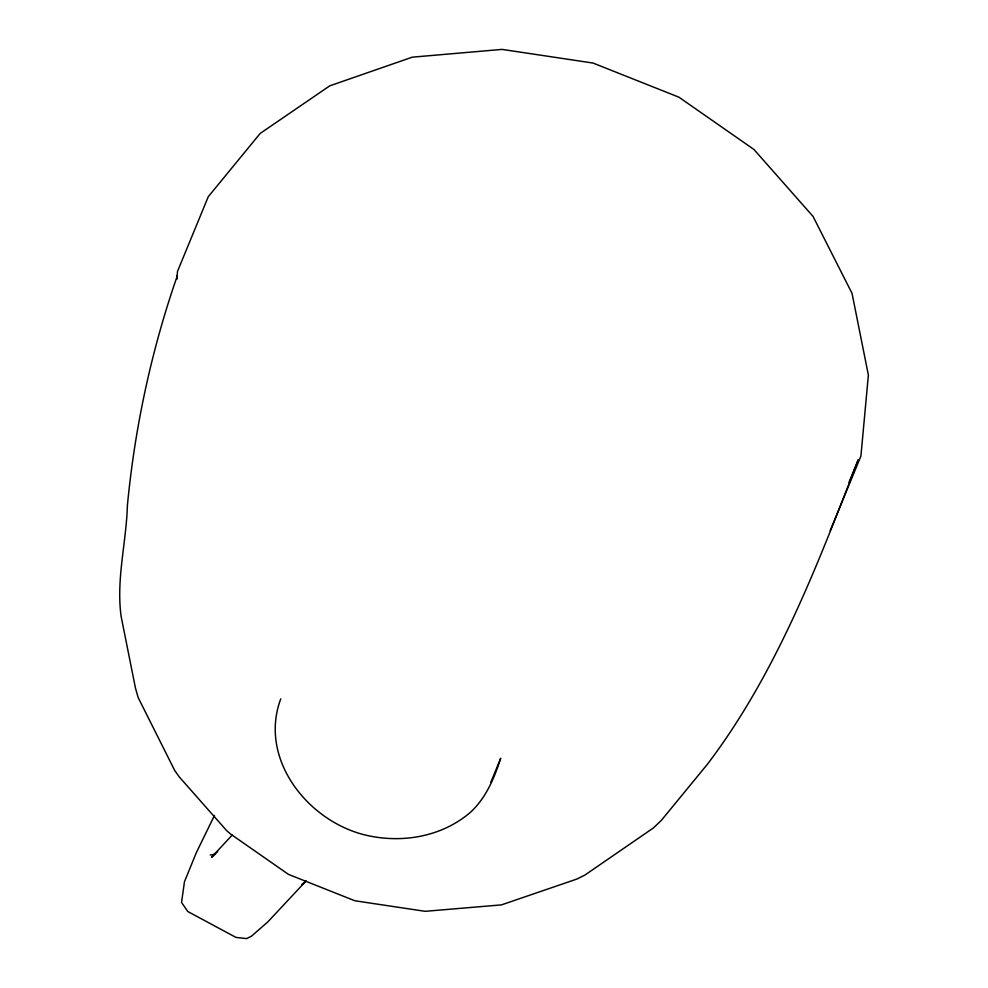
<?xml version="1.0" encoding="UTF-8"?>
<svg xmlns="http://www.w3.org/2000/svg" width="988" height="988" viewBox="0 0 988 988"><rect width="100%" height="100%" fill="white"/><g stroke="black" fill="none" stroke-linecap="round" stroke-linejoin="round"><path stroke-width="1.48" d="M176.803 279.036L177.507 271.391L208.258 196.723L260.19 133.429L329.782 85.833L412.28 57.168L502.065 49.4L593.01 63.047L678.941 97.195L753.98 149.497L813.025 216.397L852.039 293.35L868.378 375.082L860.919 456.048L830.167 530.729M177.05 278.801L177.334 275.751C151.46 350.048 134.813 427.446 127.378 505.745C126.316 542.597 116.016 579.684 121.154 616.549L135.455 688.068L138.147 697.54L174.728 770.517L179.186 776.827L226.66 830.636L230.5 833.971L288.484 874.392L354.877 900.772L425.161 911.319L501.459 904.885L576.683 879.122L584.908 875.059L653.327 828.006L661.219 820.534L707.47 764.169C776.432 673.273 817.447 565.235 858.263 459.741L849.013 482.206M280.777 698.825C258.547 758.216 306.675 819.904 363.708 834.638C400.56 843.937 441.636 837.305 470.807 811.988C486.269 797.402 494.296 778.087 500.706 758.253L490.814 782.286M214.47 815.446L196.464 852.348L184.484 881.667L181.545 902.427L187.782 911.529L235.996 937.414L246.592 938.6L251.458 936.192L267.834 921.878L305.033 882.086M232.155 835.107L211.568 857.288L215.717 853.632M306.132 880.926L301.995 884.569L305.761 881.432M217.681 851.668L213.087 854.744L210.246 854.978"/></g></svg>
